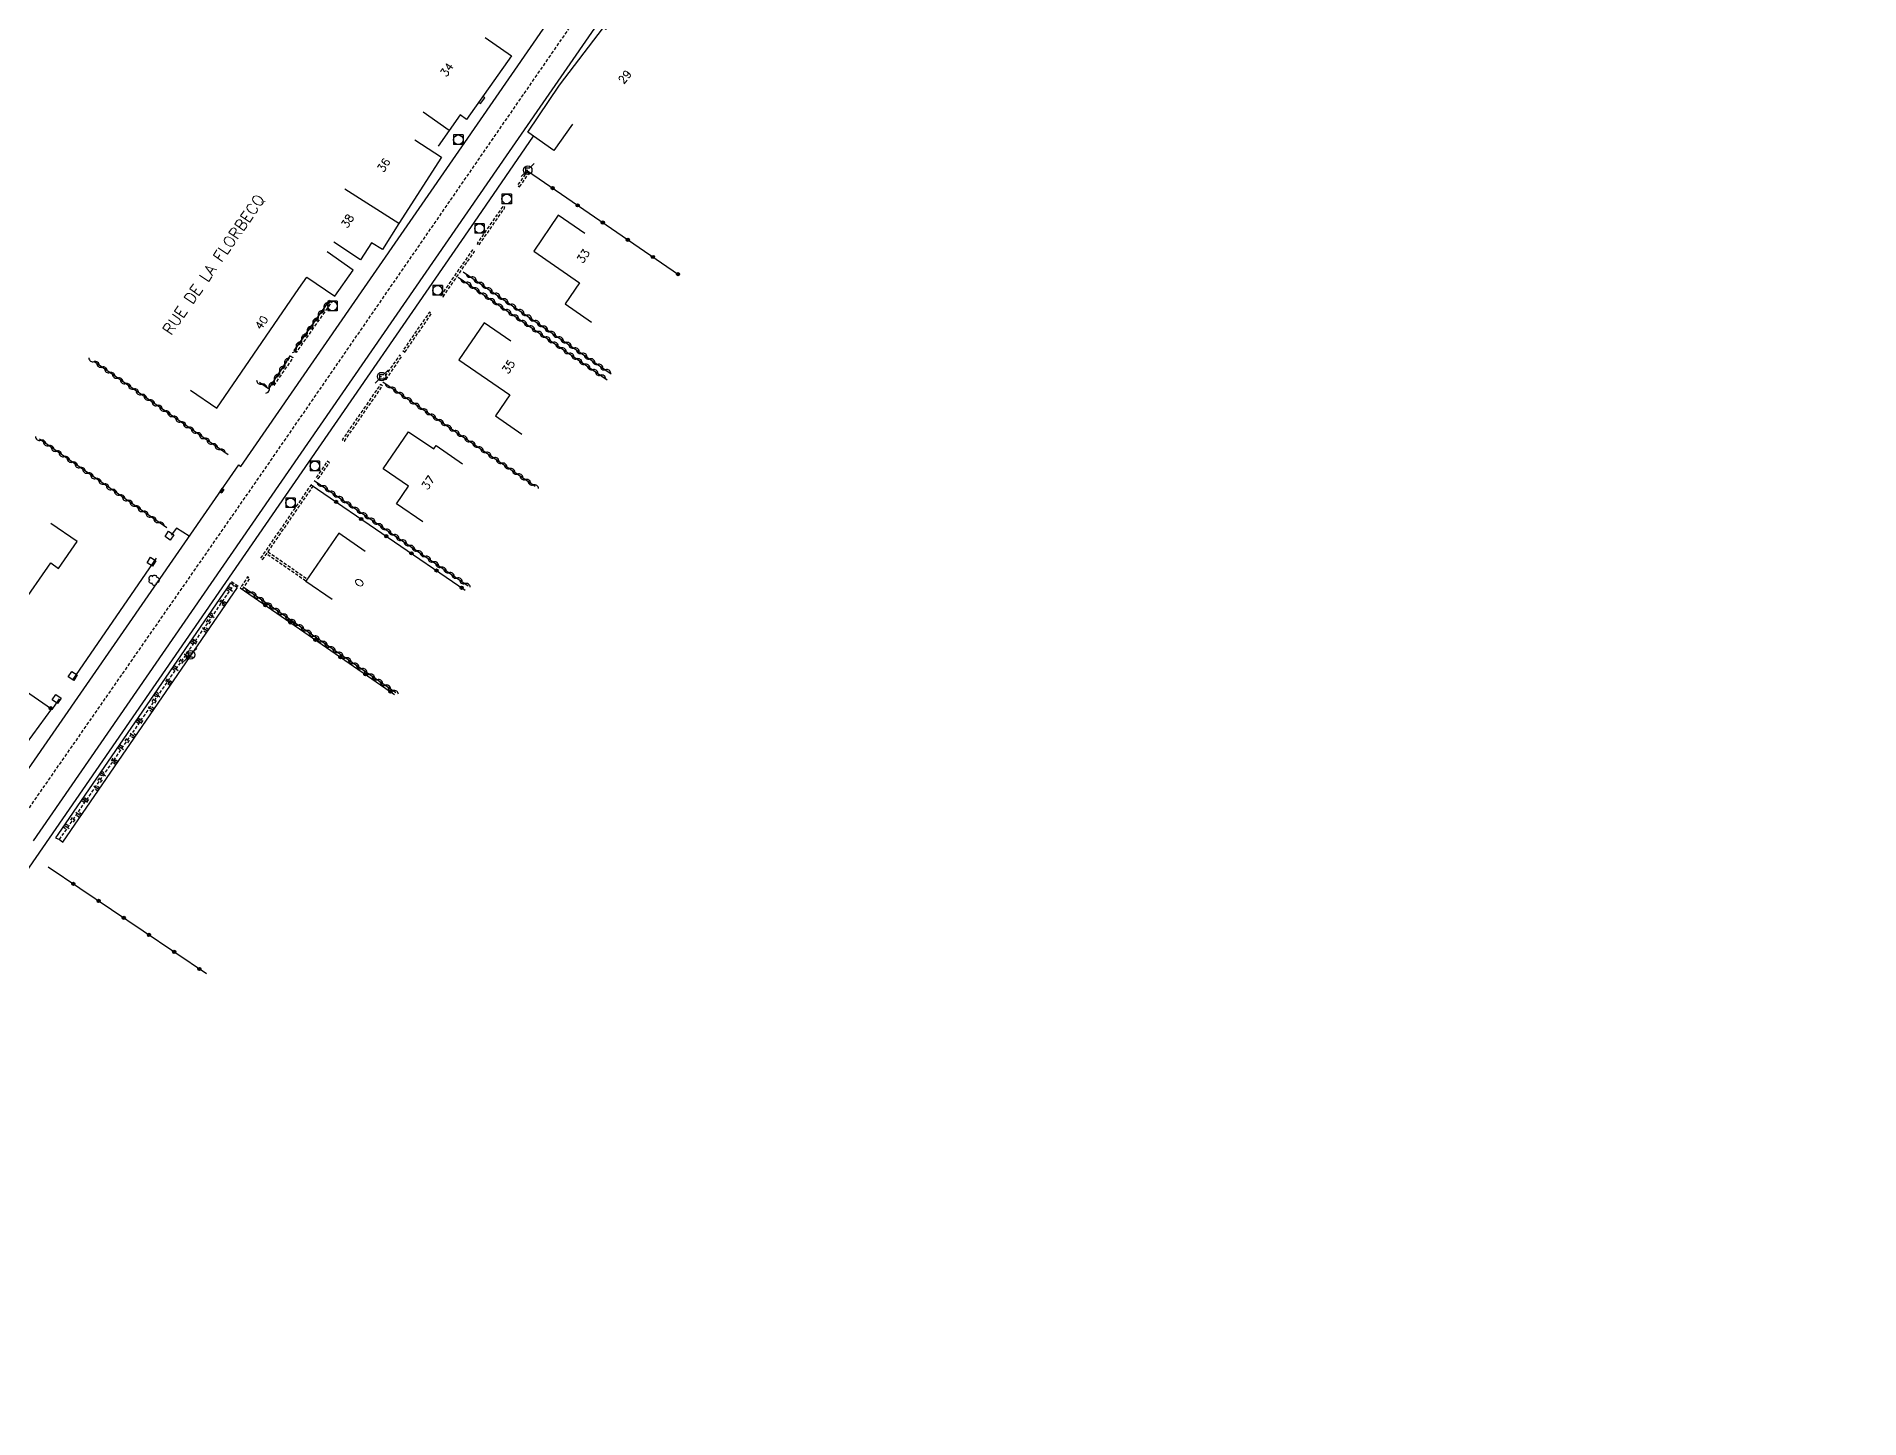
# Model space of a CAD drawing. Header units: millimetres. Extents: x 113000 to 114000, y 153000 to 154000.
# Drawn here: x 113334.1 to 113618.9, y 153000 to 153215.9 of the extents above; entities that cross this region are included whole.
import ezdxf
from ezdxf.enums import TextEntityAlignment as Align

# ---------------------------------------------------------------- set-up
doc = ezdxf.new("R2010")
doc.units = ezdxf.units.MM
doc.linetypes.add('DASHED', pattern=[0.75, 0.5, -0.25])
doc.layers.get('0').update_dxf_attribs({"linetype": 'CONTINUOUS'})
for name, color, linetype in [('W0001', 6, 'DASHED'), ('W0008', 7, 'CONTINUOUS'), ('W0100', 7, 'CONTINUOUS'), ('W0112', 1, 'DASHED'), ('W0211', 2, 'CONTINUOUS'), ('W0220', 5, 'DASHED'), ('W0300', 7, 'CONTINUOUS'), ('W0310', 3, 'CONTINUOUS'), ('W0322', 7, 'CONTINUOUS'), ('W0400', 7, 'CONTINUOUS'), ('W0420', 7, 'CONTINUOUS'), ('W0471', 7, 'CONTINUOUS'), ('W0989', 7, 'CONTINUOUS'), ('W0991', 7, 'CONTINUOUS'), ('W1102', 7, 'CONTINUOUS')]:
    doc.layers.add(name, color=color, linetype=linetype)
doc.styles.get("Standard").update_dxf_attribs({"font": 'romans.shx', "width": 0.85})

# ---------------------------------------------------------------- blocks, each defined once
blk = doc.blocks.new('T420')
for p, q in [((0.75, 0.75), (-0.75, 0.75)), ((-0.75, 0.75), (-0.75, -0.75)), ((0.75, 0.75), (0.75, -0.75)), ((0.75, -0.75), (-0.75, -0.75))]:
    blk.add_line(p, q)
blk.add_ellipse((0, 0), major_axis=(-0.53, 0.53), ratio=1, start_param=3.926991, end_param=10.210176)
blk = doc.blocks.new('T471')
for p, q in [((-0.333334, 0.333334), (-0.333334, -0.333334)), ((-0.333334, 0.333334), (0.333334, 0.333334)), ((-0.333334, 0), (0, 0)), ((0.500001, 0.500001), (1.000002, 1.000002)), ((-0.500001, -0.500001), (-1.000002, -1.000002)), ((-0.333334, -0.333334), (0.333334, -0.333334))]:
    blk.add_line(p, q)
blk.add_ellipse((0, 0), major_axis=(0.471405, 0.471405), ratio=1, start_param=5.4977871438, end_param=11.780972451)
blk = doc.blocks.new('T400')
for p, q in [((-0.15, 0.3), (0.15, 0.3)), ((-0.15, -0.25), (-0.15, 0.3)), ((-0.15, 0.15), (0.15, 0.15)), ((-0.15, 0), (0.15, 0)), ((0.15, 0.3), (0.15, -0.25)), ((-0.15, -0.15), (0.15, -0.15)), ((-0.15, -0.25), (-0.15, -0.3)), ((-0.15, -0.3), (0.15, -0.3)), ((0.15, -0.3), (0.15, -0.25))]:
    blk.add_line(p, q)
blk = doc.blocks.new('t112o')
at = {"color": 0, "linetype": 'Continuous'}
for p, q in [((-0.5, 0.5), (0.5, 0.5)), ((-0.5, -0.5), (-0.5, 0.5)), ((0.5, 0.5), (0.5, -0.5)), ((0.5, -0.5), (-0.5, -0.5))]:
    blk.add_line(p, q, dxfattribs=at)
blk = doc.blocks.new('T300')
for p, q in [((-0.8, 0.51), (-0.86, 0.34)), ((-0.86, 0.34), (-0.86, 0.17)), ((-0.86, 0.17), (-0.74, 0.06)), ((-0.69, 0.63), (-0.8, 0.51)), ((-0.8, -0.06), (-0.74, 0.06)), ((-0.74, 0.06), (-0.69, 0.11)), ((-0.57, 0.69), (-0.69, 0.63)), ((-0.46, 0.69), (-0.57, 0.69)), ((-0.29, 0.63), (-0.46, 0.69)), ((-0.29, 0.63), (-0.17, 0.74)), ((-0.23, 0.57), (-0.29, 0.63)), ((-0.17, 0.74), (-0.06, 0.8)), ((-0.06, 0.8), (0.06, 0.8)), ((0.06, 0.8), (0.23, 0.74)), ((0.23, 0.74), (0.34, 0.63)), ((0.34, 0.63), (0.4, 0.51)), ((0.46, 0.46), (0.34, 0.46)), ((0.4, 0.51), (0.4, 0.46)), ((0.57, 0.4), (0.46, 0.46)), ((0.57, 0.4), (0.69, 0.29)), ((0.69, 0.29), (0.74, 0.17)), ((0.74, 0.06), (0.69, -0.17)), ((0.74, 0.17), (0.74, 0.06)), ((-0.8, -0.17), (-0.8, -0.06)), ((-0.8, -0.23), (-0.8, -0.17)), ((-0.74, -0.34), (-0.8, -0.23)), ((-0.69, -0.4), (-0.74, -0.34)), ((-0.51, -0.46), (-0.69, -0.4)), ((-0.4, -0.46), (-0.51, -0.46)), ((-0.4, -0.46), (-0.34, -0.46)), ((-0.34, -0.46), (-0.34, -0.4)), ((-0.34, -0.51), (-0.34, -0.46)), ((-0.29, -0.63), (-0.34, -0.51)), ((-0.17, -0.74), (-0.29, -0.63)), ((-0.06, -0.8), (-0.17, -0.74)), ((0.06, -0.8), (-0.06, -0.8)), ((0.17, -0.74), (0.06, -0.8)), ((0.23, -0.69), (0.17, -0.74)), ((0.29, -0.46), (0.23, -0.46)), ((0.29, -0.63), (0.23, -0.69)), ((0.46, -0.4), (0.29, -0.46)), ((0.34, -0.51), (0.29, -0.63)), ((0.34, -0.51), (0.34, -0.46)), ((0.57, -0.34), (0.46, -0.4)), ((0.63, -0.29), (0.57, -0.34)), ((0.69, -0.17), (0.63, -0.29))]:
    blk.add_line(p, q)
blk = doc.blocks.new('t310o')
at = {"color": 0, "linetype": 'Continuous'}
for centre, start, end in [((-0.5, 0.38), 216.8699, 323.1304), ((0.5, -0.37), 36.8699, 143.1303)]:
    blk.add_arc(centre, 0.625, start, end, dxfattribs=at)
blk = doc.blocks.new('t220o')
at = {"color": 0, "linetype": 'Continuous'}
for p, q in [((-0.25, 0.25), (0.25, 0.25)), ((-0.25, -0.25), (0.25, -0.25))]:
    blk.add_line(p, q, dxfattribs=at)
blk = doc.blocks.new('t211o')
at = {"color": 0, "linetype": 'Continuous'}
for p, q in [((-0.29, 0.5), (-0.29, 0)), ((0, 1), (0, 0)), ((0.29, 0.5), (0.29, 0))]:
    blk.add_line(p, q, dxfattribs=at)
blk = doc.blocks.new('t322o')
at = {"color": 0, "linetype": 'Continuous'}
for radius in [0.25, 0.15]:
    blk.add_circle((0, 0), radius, dxfattribs=at)

msp = doc.modelspace()

# ---------------------------------------------------------------- linework, layer by layer
at = {"layer": 'W0001', "flags": 128}
msp.add_lwpolyline([(113618.87, 153561.15), (113594.7, 153516.42), (113591.37, 153511.63), (113572.61, 153476.88), (113549.03, 153433.19), (113545.68, 153428.15), (113536.58, 153411.27), (113530.32, 153399.66), (113520.49, 153381.56), (113509.95, 153362.03), (113507.28, 153357.13), (113499.91, 153343.52), (113494.87, 153334.8), (113493.81, 153333.01), (113492.44, 153330.7), (113490.63, 153327.67), (113488.73, 153324.52), (113487.34, 153322.26), (113483.67, 153316.24), (113479.93, 153310.12), (113478.8, 153308.29), (113478.01, 153307.02), (113474.29, 153301.1), (113470.64, 153295.34), (113468.54, 153292.05), (113466.66, 153289.15), (113464.33, 153285.62), (113461.97, 153282.07), (113459.46, 153278.34), (113455.5, 153272.5), (113453.78, 153269.99), (113445.09, 153257.44), (113427.1, 153231.4), (113405.22, 153199.74), (113368.7, 153146.86), (113330.69, 153092.22), (113306.38, 153057), (113275.52, 153012.41), (113267.44, 153000)], dxfattribs=at)
at = {"layer": 'W0008', "flags": 128}
for points in [[(113327.52, 153093.88), (113361.54, 153143.04), (113365.66, 153148.98), (113366.01, 153148.71), (113385.33, 153176.65), (113400.53, 153198.64), (113429.33, 153240.34)], [(113429.78, 153229.54), (113407.9, 153197.89), (113371.88, 153145.72), (113333.57, 153090.23)], [(113403.16, 153205.59), (113403.45, 153205.38), (113404.09, 153206.29), (113403.79, 153206.5)], [(113273.43, 153000), (113282.95, 153013.76), (113311.94, 153055.68), (113315.87, 153061.37), (113330.51, 153082.57), (113332.97, 153086.14), (113373, 153144.15), (113403.09, 153187.69), (113411.73, 153200.27)], [(113357.93, 153137.82), (113355.96, 153139.07), (113355.12, 153137.95)], [(113352.75, 153134.37), (113339.67, 153115.39)], [(113337.6, 153112.42), (113336.44, 153110.75)]]:
    msp.add_lwpolyline(points, dxfattribs=at)
at = {"layer": 'W0100', "flags": 128}
for points in [[(113417.79, 153202.15), (113414.91, 153198.06), (113410.83, 153200.93), (113415.78, 153208.24), (113415.78, 153208.24), (113422.67, 153217.27), (113423.04, 153217), (113429, 153224.26), (113432.86, 153221.08)], [(113404.16, 153215.71), (113408.25, 153212.83), (113401.27, 153202.91), (113400.28, 153203.61), (113398.56, 153201.16), (113394.47, 153204.04)], [(113393.16, 153199.73), (113397.36, 153197.02), (113390.67, 153186.66), (113388.1, 153182.6), (113386.42, 153183.66), (113384.7, 153181), (113380.5, 153183.72)], [(113419.71, 153185.1), (113415.59, 153187.93), (113411.75, 153182.33), (113418.92, 153177.41), (113416.65, 153174.09), (113420.77, 153171.26)], [(113358.11, 153160.64), (113362.23, 153157.81), (113375.06, 153176.48), (113376.3, 153178.29), (113380.69, 153175.28), (113383.56, 153179.36), (113379.48, 153182.24)], [(113408.15, 153168.3), (113404.03, 153171.14), (113400.06, 153165.38), (113408.03, 153159.89), (113405.75, 153156.59), (113409.87, 153153.75)], [(113394.42, 153140.07), (113390.3, 153142.89), (113392.18, 153145.65), (113388.24, 153148.34), (113392.2, 153154.13), (113396.14, 153151.44), (113396.5, 153151.96), (113400.62, 153149.14)], [(113327.33, 153129.52), (113331.44, 153126.66), (113336.28, 153133.63), (113337.5, 153132.77), (113340.41, 153136.96), (113336.31, 153139.82)], [(113385.43, 153135.43), (113381.31, 153138.27), (113376.15, 153130.8), (113380.27, 153127.96)]]:
    msp.add_lwpolyline(points, dxfattribs=at)
at = {"layer": 'W0112', "flags": 128}
for points in [[(113409.55, 153192.4), (113411.11, 153194.64), (113410.78, 153194.87), (113409.22, 153192.63)], [(113403.22, 153183.32), (113407.25, 153189.13), (113406.93, 153189.35), (113402.9, 153183.55)], [(113397.58, 153175.19), (113400.02, 153178.75), (113402.51, 153182.3), (113402.19, 153182.53), (113399.69, 153178.98), (113397.25, 153175.42)], [(113374.3, 153166.75), (113379.88, 153174.66), (113380.2, 153174.43), (113374.63, 153166.52)], [(113391.62, 153166.57), (113395.77, 153172.57), (113395.44, 153172.8), (113391.29, 153166.8)], [(113370.77, 153161.53), (113373.78, 153165.93), (113374.11, 153165.7), (113371.1, 153161.3)], [(113388.67, 153162.31), (113391.13, 153165.88), (113390.8, 153166.11), (113388.34, 153162.54)], [(113382.16, 153152.65), (113388.12, 153161.28), (113387.79, 153161.51), (113381.83, 153152.88)], [(113378.09, 153146.77), (113379.83, 153149.28), (113379.5, 153149.51), (113377.76, 153146.99)], [(113369.39, 153134.15), (113377.29, 153145.63), (113376.96, 153145.86), (113369.06, 153134.38)], [(113364.4, 153130.53), (113365.48, 153129.8), (113365.59, 153129.97), (113364.51, 153130.69)], [(113366.24, 153129.51), (113367.38, 153131.23), (113367.05, 153131.45), (113365.91, 153129.73)]]:
    msp.add_lwpolyline(points, close=True, dxfattribs=at)
for points in [[(113376.15, 153130.8), (113370, 153135.05)], [(113370.23, 153135.38), (113376.38, 153131.13)]]:
    msp.add_lwpolyline(points, dxfattribs=at)
at = {"layer": 'W0211', "flags": 128}
for points in [[(113364.4, 153130.53), (113363.86, 153129.73)], [(113337.39, 153091.24), (113337.01, 153090.68), (113337.65, 153090.42), (113338.19, 153090), (113365.48, 153129.8)], [(113363.86, 153129.73), (113337.39, 153091.24)]]:
    msp.add_lwpolyline(points, dxfattribs=at)
at = {"layer": 'W0220', "flags": 128}
msp.add_lwpolyline([(113337.65, 153090.42), (113364.89, 153130.19)], dxfattribs=at)
at = {"layer": 'W0310', "flags": 128}
for points in [[(113400.73, 153179.13), (113423.86, 153163.18)], [(113399.94, 153178.29), (113423.22, 153162.23)], [(113379.83, 153174.68), (113374.29, 153166.83)], [(113364, 153150.52), (113343.04, 153165.1)], [(113373.68, 153166.03), (113370.29, 153160.81), (113368.93, 153161.82)], [(113388.17, 153161.91), (113411.99, 153145.61)], [(113354.44, 153139.11), (113334.53, 153152.95)], [(113377.47, 153146.51), (113401.5, 153130.06)], [(113366.33, 153129.89), (113390.23, 153113.38)]]:
    msp.add_lwpolyline(points, dxfattribs=at)
at = {"layer": 'W0322', "flags": 128}
for points in [[(113398.56, 153201.16), (113396.84, 153198.75)], [(113410.78, 153194.87), (113434.34, 153178.7)], [(113376.96, 153145.86), (113401.04, 153129.38)], [(113365.91, 153129.73), (113390.02, 153113.07)], [(113316.73, 153124.43), (113336.4, 153110.85), (113331.47, 153104.06), (113329.22, 153103.15)], [(113335.89, 153086.17), (113360.6, 153069.49)]]:
    msp.add_lwpolyline(points, dxfattribs=at)
at = {"layer": 'W1102', "flags": 128}
msp.add_lwpolyline([(113390.67, 153186.66), (113382.24, 153192.03)], dxfattribs=at)

# ---------------------------------------------------------------- block references
at = {"layer": 'W0112'}
for p, rotation in [((113354.84, 153137.9), 55.35440871356743), ((113352.03, 153133.83), 57.36265154238915), ((113339.72, 153115.98), 57.70011471463876), ((113337.22, 153112.37), 55.31945076230143)]:
    msp.add_blockref('t112o', p, dxfattribs=dict(at, rotation=rotation))
at = {"layer": 'W0211'}
for p, rotation in [((113363.63, 153127.11), 55.57120360682502), ((113363.86, 153129.73), 235.4980617325972), ((113361.02, 153125.61), 235.498061733096), ((113360.81, 153122.99), 55.57120360627744), ((113357.98, 153118.86), 55.57120360702192), ((113358.19, 153121.49), 235.4980617335821), ((113355.36, 153117.37), 235.4980617332937), ((113352.53, 153113.25), 235.4980617315749), ((113355.15, 153114.74), 55.57120360647249), ((113352.33, 153110.62), 55.5712036065985), ((113349.69, 153109.13), 235.4980617320618), ((113346.86, 153105.01), 235.4980617318024), ((113349.5, 153106.49), 55.57120360604594), ((113346.67, 153102.37), 55.57120360747654), ((113343.84, 153098.24), 55.57120360692352), ((113344.03, 153100.89), 235.4980617322748), ((113341.2, 153096.77), 235.4980617320191), ((113341.02, 153094.12), 55.57120360636822), ((113338.37, 153092.65), 235.4980617324779)]:
    msp.add_blockref('t211o', p, dxfattribs=dict(at, rotation=rotation))
at = {"layer": 'W0220', "rotation": 55.58756720844497}
for p in [(113363.08, 153127.55), (113360.96, 153124.45), (113358.84, 153121.36), (113356.72, 153118.27), (113354.6, 153115.17), (113352.48, 153112.08), (113350.36, 153108.98), (113348.25, 153105.89), (113346.13, 153102.8), (113344.01, 153099.7), (113341.89, 153096.61), (113339.77, 153093.52)]:
    msp.add_blockref('t220o', p, dxfattribs=at)
at = {"layer": 'W0300'}
msp.add_blockref('T300', (113352.48, 153130.91), dxfattribs=at)
at = {"layer": 'W0310'}
for p, rotation in [((113401.97, 153178.28), 325.4027852053751), ((113401.18, 153177.44), 325.402785205415), ((113402.41, 153176.58), 325.402785205415), ((113403.2, 153177.43), 325.4027852053751), ((113403.65, 153175.73), 325.402785205415), ((113404.44, 153176.57), 325.4027852053751), ((113405.67, 153175.72), 325.4027852053751), ((113378.1, 153172.23), 234.7683656916896), ((113378.97, 153173.45), 234.7683656916896), ((113404.88, 153174.88), 325.402785205415), ((113406.12, 153174.03), 325.402785205415), ((113406.91, 153174.87), 325.4027852053751), ((113407.35, 153173.18), 325.402785205415), ((113408.14, 153174.02), 325.4027852053751), ((113408.59, 153172.33), 325.402785205415), ((113409.38, 153173.17), 325.4027852053751), ((113410.61, 153172.32), 325.4027852053751), ((113376.37, 153169.78), 234.7683656916896), ((113377.24, 153171), 234.7683656916896), ((113409.82, 153171.47), 325.402785205415), ((113411.06, 153170.62), 325.402785205415), ((113411.85, 153171.46), 325.4027852053751), ((113412.29, 153169.77), 325.402785205415), ((113413.08, 153170.61), 325.4027852053751), ((113414.32, 153169.76), 325.4027852053751), ((113374.64, 153167.33), 234.7683656916896), ((113375.51, 153168.55), 234.7683656916896), ((113413.53, 153168.92), 325.402785205415), ((113414.76, 153168.07), 325.402785205415), ((113415.55, 153168.91), 325.4027852053751), ((113416, 153167.21), 325.402785205415), ((113416.78, 153168.06), 325.4027852053751), ((113418.02, 153167.2), 325.4027852053751), ((113343.07, 153165.08), 145.1911618552988), ((113344.3, 153164.22), 145.1911618552988), ((113372.04, 153163.51), 237.0408183451092), ((113372.86, 153164.77), 237.0408183451092), ((113417.23, 153166.36), 325.402785205415), ((113418.47, 153165.51), 325.402785205415), ((113419.25, 153166.35), 325.4027852053751), ((113419.7, 153164.66), 325.402785205415), ((113420.49, 153165.5), 325.4027852053751), ((113420.94, 153163.81), 325.402785205415), ((113421.72, 153164.65), 325.4027852053751), ((113422.96, 153163.8), 325.4027852053751), ((113345.53, 153163.37), 145.1911618552988), ((113346.76, 153162.51), 145.1911618552988), ((113347.99, 153161.65), 145.1911618552988), ((113369.26, 153161.57), 143.6480376238902), ((113370.41, 153161), 237.0408183451092), ((113371.23, 153162.25), 237.0408183451092), ((113389.41, 153161.06), 325.6177521497714), ((113422.17, 153162.96), 325.402785205415), ((113349.23, 153160.8), 145.1911618552988), ((113350.46, 153159.94), 145.1911618552988), ((113351.69, 153159.09), 145.1911618552988), ((113352.92, 153158.23), 145.1911618552988), ((113390.65, 153160.21), 325.6177521497714), ((113391.89, 153159.37), 325.6177521497714), ((113393.12, 153158.52), 325.6177521497714), ((113354.15, 153157.37), 145.1911618552988), ((113355.38, 153156.52), 145.1911618552988), ((113356.61, 153155.66), 145.1911618552988), ((113394.36, 153157.67), 325.6177521497714), ((113395.6, 153156.83), 325.6177521497714), ((113396.84, 153155.98), 325.6177521497714), ((113334.73, 153152.81), 145.191161855291), ((113357.85, 153154.8), 145.1911618552988), ((113359.08, 153153.95), 145.1911618552988), ((113360.31, 153153.09), 145.1911618552988), ((113398.07, 153155.13), 325.6177521497714), ((113399.31, 153154.28), 325.6177521497714), ((113400.55, 153153.44), 325.6177521497714), ((113401.79, 153152.59), 325.6177521497714), ((113335.97, 153151.95), 145.191161855291), ((113337.2, 153151.1), 145.191161855291), ((113338.43, 153150.24), 145.191161855291), ((113361.54, 153152.23), 145.1911618552988), ((113362.77, 153151.38), 145.1911618552988), ((113403.03, 153151.74), 325.6177521497714), ((113404.26, 153150.9), 325.6177521497714), ((113405.5, 153150.05), 325.6177521497714), ((113339.66, 153149.38), 145.191161855291), ((113340.89, 153148.53), 145.191161855291), ((113342.12, 153147.67), 145.191161855291), ((113343.35, 153146.81), 145.191161855291), ((113406.74, 153149.2), 325.6177521497714), ((113407.98, 153148.36), 325.6177521497714), ((113409.22, 153147.51), 325.6177521497714), ((113410.45, 153146.66), 325.6177521497714), ((113344.59, 153145.96), 145.191161855291), ((113345.82, 153145.1), 145.191161855291), ((113347.05, 153144.25), 145.191161855291), ((113378.71, 153145.66), 325.6177521496963), ((113379.94, 153144.81), 325.6177521496963), ((113381.18, 153143.97), 325.6177521496963), ((113411.69, 153145.81), 325.6177521497714), ((113348.28, 153143.39), 145.191161855291), ((113349.51, 153142.53), 145.191161855291), ((113350.74, 153141.68), 145.191161855291), ((113382.42, 153143.12), 325.6177521496963), ((113383.66, 153142.27), 325.6177521496963), ((113384.9, 153141.42), 325.6177521496963), ((113351.98, 153140.82), 145.191161855291), ((113353.21, 153139.96), 145.191161855291), ((113386.13, 153140.58), 325.6177521496963), ((113387.37, 153139.73), 325.6177521496963), ((113388.61, 153138.88), 325.6177521496963), ((113389.85, 153138.04), 325.6177521496963), ((113391.08, 153137.19), 325.6177521496963), ((113392.32, 153136.34), 325.6177521496963), ((113393.56, 153135.5), 325.6177521496963), ((113394.8, 153134.65), 325.6177521496963), ((113396.04, 153133.8), 325.6177521496963), ((113397.27, 153132.95), 325.6177521496963), ((113398.51, 153132.11), 325.6177521496963), ((113399.75, 153131.26), 325.6177521496963), ((113400.99, 153130.41), 325.6177521496963), ((113367.57, 153129.04), 325.3570000158059), ((113368.8, 153128.18), 325.3570000158059), ((113370.04, 153127.33), 325.3570000158059), ((113371.27, 153126.48), 325.3570000158059), ((113372.5, 153125.63), 325.3570000158059), ((113373.74, 153124.77), 325.3570000158059), ((113374.97, 153123.92), 325.3570000158059), ((113376.21, 153123.07), 325.3570000158059), ((113377.44, 153122.21), 325.3570000158059), ((113378.67, 153121.36), 325.3570000158059), ((113379.91, 153120.51), 325.3570000158059), ((113381.14, 153119.66), 325.3570000158059), ((113382.38, 153118.8), 325.3570000158059), ((113383.61, 153117.95), 325.3570000158059), ((113384.85, 153117.1), 325.3570000158059), ((113386.08, 153116.25), 325.3570000158059), ((113387.31, 153115.39), 325.3570000158059), ((113388.55, 153114.54), 325.3570000158059), ((113389.78, 153113.69), 325.3570000158059)]:
    msp.add_blockref('t310o', p, dxfattribs=dict(at, rotation=rotation))
at = {"layer": 'W0322'}
for p, rotation in [((113414.7, 153192.18), 325.5320469481344), ((113418.61, 153189.49), 325.5320469481344), ((113422.53, 153186.8), 325.5320469481344), ((113426.44, 153184.11), 325.5320469481344), ((113430.36, 153181.43), 325.5320469481344), ((113434.28, 153178.74), 325.5320469481344), ((113380.88, 153143.18), 325.6177521497604), ((113384.8, 153140.49), 325.6177521497604), ((113388.72, 153137.81), 325.6177521497604), ((113392.64, 153135.13), 325.6177521497604), ((113396.56, 153132.45), 325.6177521497604), ((113400.48, 153129.76), 325.6177521497604), ((113369.82, 153127.03), 325.35700001579), ((113373.72, 153124.33), 325.35700001579), ((113377.63, 153121.63), 325.35700001579), ((113381.54, 153118.93), 325.35700001579), ((113385.45, 153116.23), 325.35700001579), ((113389.36, 153113.53), 325.35700001579), ((113336.28, 153110.94), 325.3742751495297), ((113339.83, 153083.51), 325.971077875772), ((113343.77, 153080.85), 325.971077875772), ((113347.7, 153078.2), 325.971077875772), ((113351.64, 153075.54), 325.971077875772), ((113355.58, 153072.88), 325.971077875772), ((113359.51, 153070.22), 325.971077875772)]:
    msp.add_blockref('t322o', p, dxfattribs=dict(at, rotation=rotation))
at = {"layer": 'W0400', "rotation": 325.53346879917}
msp.add_blockref('T400', (113363.03, 153144.92), dxfattribs=at)
at = {"layer": 'W0420'}
for p in [(113399.96, 153199.73), (113407.53, 153190.49), (113403.28, 153185.87), (113396.72, 153176.21), (113380.31, 153173.77), (113377.55, 153148.77), (113373.75, 153143.02)]:
    msp.add_blockref('T420', p, dxfattribs=at)
at = {"layer": 'W0471'}
for p in [(113410.81, 153195), (113387.99, 153162.74), (113358.12, 153119.28)]:
    msp.add_blockref('T471', p, dxfattribs=at)

# ---------------------------------------------------------------- texts
at = {"layer": 'W0989'}
msp.add_text('RUE DE LA FLORBECQ', height=1.75, rotation=55.3155, dxfattribs=at).set_placement((113361.81, 153180.2), align=Align.MIDDLE)
at = {"layer": 'W0991'}
for s, rotation, p in [('34', 54.8724, (113398.18, 153210.68)), ('29', 50.6113, (113425.98, 153209.55)), ('36', 57.8855, (113388.32, 153195.78)), ('38', 57.8855, (113382.65, 153187.04)), ('33', 55.4028, (113419.48, 153181.57)), ('40', 54.7862, (113369.22, 153171.17)), ('35', 55.4028, (113407.81, 153164.28)), ('37', 55.6178, (113395.24, 153146.17)), ('O', 55.357, (113384.49, 153130.55))]:
    msp.add_text(s, height=1.25, rotation=rotation, dxfattribs=at).set_placement(p, align=Align.MIDDLE)

doc.saveas('drawing.dxf')
